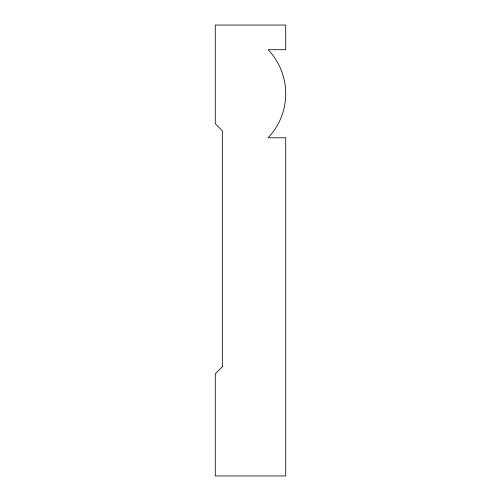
<?xml version="1.0" encoding="UTF-8"?>
<svg xmlns="http://www.w3.org/2000/svg" width="501" height="501" viewBox="0 0 501 501"><rect width="100%" height="100%" fill="white"/><g stroke="black" fill="none" stroke-linecap="round" stroke-linejoin="round"><path stroke-width="0.75" d="M222.319 366.745L215.273 373.79L215.273 475.95L285.727 475.95L285.727 137.775L268.116 137.775A63.846 63.846 0 0 0 268.116 49.712L285.727 49.712L285.727 25.05L215.273 25.05L215.273 123.684L222.319 130.73L222.319 366.745"/></g></svg>
